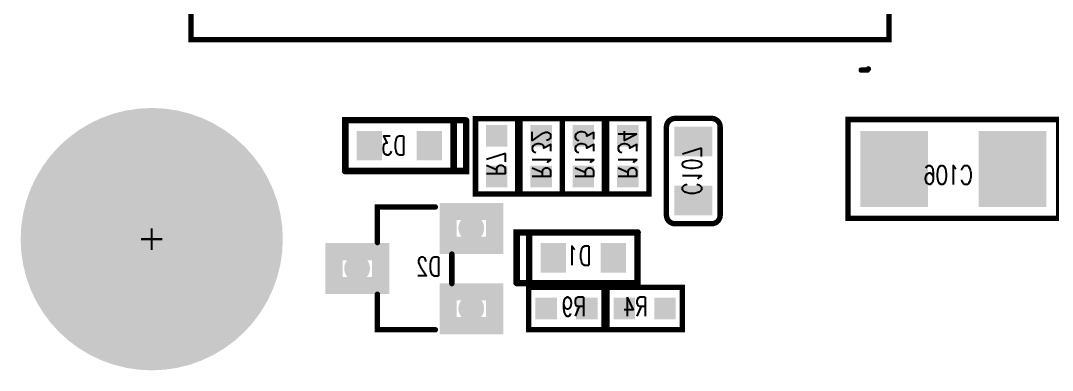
# Model space of a CAD drawing. Extents: x -2201 to 2204, y -2226 to 2180.
# Drawn here: x -1594 to -633, y 1005 to 1330 of the extents above; entities that cross this region are included whole.
import ezdxf

# ---------------------------------------------------------------- set-up
doc = ezdxf.new("R2010")
doc.units = 0
for name, pattern in [('TRMIDX_0', [2, 1, 1]), ('TRMIDX_1', [2, 1, 1]), ('TRMIDX_2', [2, 1, 1])]:
    doc.linetypes.add(name, pattern=pattern)
for name, color, linetype in [('DRIL_NPLTE_THRU_01', 3, 'CONTINUOUS'), ('DRIL_NPLTE_THRU_02', 4, 'CONTINUOUS'), ('DRIL_NPLTE_THRU_03', 6, 'CONTINUOUS'), ('DRIL_NPLTE_THRU_04', 1, 'CONTINUOUS'), ('DRIL_PLTE_THRU_01', 3, 'CONTINUOUS'), ('DRIL_PLTE_THRU_02', 4, 'CONTINUOUS'), ('DRIL_PLTE_THRU_03', 6, 'CONTINUOUS'), ('DRIL_PLTE_THRU_04', 1, 'CONTINUOUS'), ('DRIL_SYMBOL', 1, 'CONTINUOUS'), ('PADS_BOT', 16, 'CONTINUOUS'), ('PADS_INNER', 96, 'CONTINUOUS'), ('PADS_TOP', 96, 'CONTINUOUS'), ('PART_BOT_2DLINE_01', 96, 'CONTINUOUS'), ('PART_BOT_2DLINE_126', 255, 'CONTINUOUS'), ('PART_BOT_COPPER_01', 96, 'CONTINUOUS'), ('PART_NAME_04', 2, 'CONTINUOUS'), ('PART_NAME_126', 254, 'CONTINUOUS'), ('PART_TOP_2DLINE_126', 254, 'CONTINUOUS')]:
    doc.layers.add(name, color=color, linetype=linetype)
doc.styles.add('W3', font='simplex', dxfattribs={"width": 0.75})

# ---------------------------------------------------------------- blocks, each defined once
blk = doc.blocks.new('SMOOTH_5')
at = {"const_width": 2.5}
blk.add_lwpolyline([(-1.25, 0, 1), (1.25, 0, 1)], format="xyb", close=True, dxfattribs=at)
blk = doc.blocks.new('PART_BODY_BOT_28')
at = {"layer": 'PART_BOT_2DLINE_126', "const_width": 5}
for points in [[(-24, -46), (-98, -46), (-98, 46), (-24, 46)], [(-24.25, 46), (98, 46), (98, -46), (-26.14, -46)]]:
    blk.add_lwpolyline(points, dxfattribs=at)
at = {"layer": 'PART_BOT_2DLINE_126'}
for p in [(-98, 46), (-24.25, 46), (-24, 46), (98, 46), (-98, -46), (-26.14, -46), (-24, -46), (98, -46)]:
    blk.add_blockref('SMOOTH_5', p, dxfattribs=at)
blk = doc.blocks.new('DRIL_HOLE_0')
blk.add_lwpolyline([(0, 0, 1), (0, 0, 1)], format="xyb", close=True)
blk = doc.blocks.new('PAD_8')
blk.add_lwpolyline([(0, 0, 1), (0, 0, 1)], format="xyb", close=True)
blk = doc.blocks.new('PAD_13')
at = {"const_width": 62.99}
blk.add_lwpolyline([(-35.43, 0), (35.43, 0)], dxfattribs=at)
blk = doc.blocks.new('STK_BOT_14')
at = {"layer": 'DRIL_PLTE_THRU_01'}
blk.add_blockref('DRIL_HOLE_0', (0, 0), dxfattribs=at)
at = {"layer": 'DRIL_PLTE_THRU_02'}
blk.add_blockref('DRIL_HOLE_0', (0, 0), dxfattribs=at)
at = {"layer": 'DRIL_PLTE_THRU_03'}
blk.add_blockref('DRIL_HOLE_0', (0, 0), dxfattribs=at)
at = {"layer": 'DRIL_PLTE_THRU_04'}
blk.add_blockref('DRIL_HOLE_0', (0, 0), dxfattribs=at)
at = {"layer": 'PADS_BOT', "rotation": 90}
blk.add_blockref('PAD_13', (0, 0), dxfattribs=at)
at = {"layer": 'PADS_INNER'}
blk.add_blockref('PAD_8', (0, 0), dxfattribs=at)
at = {"layer": 'PADS_TOP'}
blk.add_blockref('PAD_8', (0, 0), dxfattribs=at)
blk = doc.blocks.new('SYM_BOT_12')
for name, p in [('STK_BOT_14', (-55.12, 0)), ('STK_BOT_14', (55.12, 0)), ('PART_BODY_BOT_28', (0, 0))]:
    blk.add_blockref(name, p)
blk = doc.blocks.new('PART_BOT_10')
blk.add_blockref('SYM_BOT_12', (0, 0))
at = {"layer": 'PART_NAME_04', "style": 'W3', "width": 0.75}
blk.add_text('C106', height=17.5, rotation=180, dxfattribs=at).set_placement((17.89, 14.43))
blk = doc.blocks.new('PART_BODY_BOT_27')
at = {"layer": 'PART_BOT_2DLINE_126', "const_width": 5}
for points in [[(25, -19.02), (25, 41.06, 0.414214), (17, 49.06), (-17, 49.06, 0.414214), (-25, 41.06), (-25, -17.91)], [(-25, -17.5), (-25, -40.93, 0.414214), (-17, -48.93), (17, -48.93, 0.414214), (25, -40.93), (25, -17.5)]]:
    blk.add_lwpolyline(points, format="xyb", dxfattribs=at)
at = {"layer": 'PART_BOT_2DLINE_126'}
for p in [(25, 41.06), (-25, -17.5), (25, -19.02), (-25, -40.93)]:
    blk.add_blockref('SMOOTH_5', p, dxfattribs=at)
blk = doc.blocks.new('PAD_12')
at = {"const_width": 27.56}
blk.add_lwpolyline([(-17.71, 0), (17.71, 0)], dxfattribs=at)
blk = doc.blocks.new('STK_BOT_13')
at = {"layer": 'DRIL_PLTE_THRU_01'}
blk.add_blockref('DRIL_HOLE_0', (0, 0), dxfattribs=at)
at = {"layer": 'DRIL_PLTE_THRU_02'}
blk.add_blockref('DRIL_HOLE_0', (0, 0), dxfattribs=at)
at = {"layer": 'DRIL_PLTE_THRU_03'}
blk.add_blockref('DRIL_HOLE_0', (0, 0), dxfattribs=at)
at = {"layer": 'DRIL_PLTE_THRU_04'}
blk.add_blockref('DRIL_HOLE_0', (0, 0), dxfattribs=at)
at = {"layer": 'PADS_BOT'}
blk.add_blockref('PAD_12', (0, 0), dxfattribs=at)
at = {"layer": 'PADS_INNER'}
blk.add_blockref('PAD_8', (0, 0), dxfattribs=at)
at = {"layer": 'PADS_TOP'}
blk.add_blockref('PAD_8', (0, 0), dxfattribs=at)
blk = doc.blocks.new('SYM_BOT_11')
for name, p in [('PART_BODY_BOT_27', (0, 0)), ('STK_BOT_13', (0, 27.56)), ('STK_BOT_13', (0, -27.56))]:
    blk.add_blockref(name, p)
blk = doc.blocks.new('PART_BOT_11')
blk.add_blockref('SYM_BOT_11', (0, 0))
at = {"layer": 'PART_NAME_04', "style": 'W3', "width": 0.75}
blk.add_text('C107', height=17.5, rotation=270, dxfattribs=at).set_placement((-10, 22.5))
blk = doc.blocks.new('SMOOTH_6')
at = {"const_width": 3}
blk.add_lwpolyline([(-1.5, 0, 1), (1.5, 0, 1)], format="xyb", close=True, dxfattribs=at)
blk = doc.blocks.new('PART_BODY_BOT_31')
at = {"layer": 'PART_BOT_2DLINE_126', "const_width": 6}
for points in [[(-62.13, 23.46), (-62.13, -23.62), (50.55, -23.62)], [(50.35, -23.54), (50.35, 23.62), (-61.54, 23.62)], [(-50.51, -23.54), (-50.51, 23.7)]]:
    blk.add_lwpolyline(points, dxfattribs=at)
at = {"layer": 'PART_BOT_2DLINE_126'}
for p in [(-62.13, 23.46), (-61.54, 23.62), (-50.51, 23.7), (50.35, 23.62), (-62.13, -23.62), (-50.51, -23.54), (50.35, -23.54), (50.55, -23.62)]:
    blk.add_blockref('SMOOTH_6', p, dxfattribs=at)
blk = doc.blocks.new('PAD_15')
at = {"const_width": 23.62}
blk.add_lwpolyline([(-13.78, 0), (13.78, 0)], dxfattribs=at)
blk = doc.blocks.new('STK_BOT_20')
at = {"layer": 'DRIL_PLTE_THRU_01'}
blk.add_blockref('DRIL_HOLE_0', (0, 0), dxfattribs=at)
at = {"layer": 'DRIL_PLTE_THRU_02'}
blk.add_blockref('DRIL_HOLE_0', (0, 0), dxfattribs=at)
at = {"layer": 'DRIL_PLTE_THRU_03'}
blk.add_blockref('DRIL_HOLE_0', (0, 0), dxfattribs=at)
at = {"layer": 'DRIL_PLTE_THRU_04'}
blk.add_blockref('DRIL_HOLE_0', (0, 0), dxfattribs=at)
at = {"layer": 'PADS_BOT', "rotation": 90}
blk.add_blockref('PAD_15', (0, 0), dxfattribs=at)
at = {"layer": 'PADS_INNER'}
blk.add_blockref('PAD_8', (0, 0), dxfattribs=at)
at = {"layer": 'PADS_TOP'}
blk.add_blockref('PAD_8', (0, 0), dxfattribs=at)
blk = doc.blocks.new('SYM_BOT_15')
for name, p in [('PART_BODY_BOT_31', (0, 0)), ('STK_BOT_20', (-27.95, 0)), ('STK_BOT_20', (27.95, 0))]:
    blk.add_blockref(name, p)
blk = doc.blocks.new('PART_BOT_128')
blk.add_blockref('SYM_BOT_15', (0, 0))
at = {"layer": 'PART_NAME_04', "style": 'W3', "width": 0.75}
blk.add_text('D1', height=17.5, rotation=180, dxfattribs=at).set_placement((7.38, 6.75))
blk = doc.blocks.new('SMOOTH_16')
at = {"const_width": 8}
blk.add_lwpolyline([(-4, 0, 1), (4, 0, 1)], format="xyb", close=True, dxfattribs=at)
blk = doc.blocks.new('PART_BODY_BOT_33')
at = {"layer": 'PART_BOT_2DLINE_01', "const_width": 5}
for points in [[(13.39, 87.4), (-19.69, 87.4), (-19.69, 33.46)], [(61.42, 87.4), (94.49, 87.4), (94.49, 33.46)], [(24.02, 18.11), (51.57, 18.11)]]:
    blk.add_lwpolyline(points, dxfattribs=at)
at = {"layer": 'PART_BOT_COPPER_01', "linetype": 'TRMIDX_2', "const_width": 16}
blk.add_lwpolyline([(21.85, 127.76), (53.35, 127.76), (53.35, 84.45), (21.85, 84.45)], close=True, dxfattribs=at)
at = {"layer": 'PART_BOT_COPPER_01', "linetype": 'TRMIDX_0', "const_width": 16}
blk.add_lwpolyline([(-15.55, 21.46), (15.94, 21.46), (15.94, -21.85), (-15.55, -21.85)], close=True, dxfattribs=at)
at = {"layer": 'PART_BOT_COPPER_01', "linetype": 'TRMIDX_1', "const_width": 16}
blk.add_lwpolyline([(59.25, 21.46), (90.75, 21.46), (90.75, -21.85), (59.25, -21.85)], close=True, dxfattribs=at)
at = {"layer": 'PART_BOT_2DLINE_01'}
for p in [(-19.69, 87.4), (13.39, 87.4), (61.42, 87.4), (94.49, 87.4), (-19.69, 33.46), (94.49, 33.46), (24.02, 18.11), (51.57, 18.11)]:
    blk.add_blockref('SMOOTH_5', p, dxfattribs=at)
at = {"layer": 'PART_BOT_COPPER_01'}
for p in [(21.85, 127.76), (53.35, 127.76), (21.85, 84.45), (53.35, 84.45), (-15.55, 21.46), (15.94, 21.46), (59.25, 21.46), (90.75, 21.46), (-15.55, -21.85), (15.94, -21.85), (59.25, -21.85), (90.75, -21.85)]:
    blk.add_blockref('SMOOTH_16', p, dxfattribs=at)
blk = doc.blocks.new('PAD_16')
at = {"const_width": 12}
blk.add_lwpolyline([(0, -6, 1), (0, 6, 1)], format="xyb", close=True, dxfattribs=at)
blk = doc.blocks.new('STK_BOT_21')
at = {"layer": 'DRIL_NPLTE_THRU_01'}
blk.add_blockref('DRIL_HOLE_0', (0, 0), dxfattribs=at)
at = {"layer": 'DRIL_NPLTE_THRU_02'}
blk.add_blockref('DRIL_HOLE_0', (0, 0), dxfattribs=at)
at = {"layer": 'DRIL_NPLTE_THRU_03'}
blk.add_blockref('DRIL_HOLE_0', (0, 0), dxfattribs=at)
at = {"layer": 'DRIL_NPLTE_THRU_04'}
blk.add_blockref('DRIL_HOLE_0', (0, 0), dxfattribs=at)
at = {"layer": 'PADS_BOT'}
blk.add_blockref('PAD_16', (0, 0), dxfattribs=at)
at = {"layer": 'PADS_INNER'}
blk.add_blockref('PAD_8', (0, 0), dxfattribs=at)
at = {"layer": 'PADS_TOP'}
blk.add_blockref('PAD_8', (0, 0), dxfattribs=at)
blk = doc.blocks.new('SYM_BOT_17')
for name, p in [('PART_BODY_BOT_33', (0, 0)), ('STK_BOT_21', (37.4, 106.3)), ('STK_BOT_21', (0, 0)), ('STK_BOT_21', (74.8, 0))]:
    blk.add_blockref(name, p)
blk = doc.blocks.new('PART_BOT_136')
blk.add_blockref('SYM_BOT_17', (0, 0))
at = {"layer": 'PART_NAME_04', "style": 'W3', "width": 0.75}
blk.add_text('D2', height=17.5, rotation=90, dxfattribs=at).set_placement((44.31, 28.29))
blk = doc.blocks.new('PART_BOT_137')
blk.add_blockref('SYM_BOT_15', (0, 0))
at = {"layer": 'PART_NAME_04', "style": 'W3', "width": 0.75}
blk.add_text('D3', height=17.5, dxfattribs=at).set_placement((-6.14, -8.58))
blk = doc.blocks.new('PART_BODY_BOT_57')
at = {"layer": 'PART_BOT_2DLINE_126', "const_width": 5}
for points in [[(-14.09, 19.69), (-35.04, 19.69), (-35.04, -19.69), (18.19, -19.69)], [(14.09, -19.69), (35.04, -19.69), (35.04, 19.69), (-17.44, 19.69)]]:
    blk.add_lwpolyline(points, dxfattribs=at)
at = {"layer": 'PART_BOT_2DLINE_126'}
for p in [(-35.04, 19.69), (-17.44, 19.69), (-14.09, 19.69), (35.04, 19.69), (-35.04, -19.69), (14.09, -19.69), (18.19, -19.69), (35.04, -19.69)]:
    blk.add_blockref('SMOOTH_5', p, dxfattribs=at)
blk = doc.blocks.new('PAD_11')
at = {"const_width": 20.08}
blk.add_lwpolyline([(-10.04, 0), (10.04, 0)], dxfattribs=at)
blk = doc.blocks.new('STK_BOT_6')
at = {"layer": 'DRIL_PLTE_THRU_01'}
blk.add_blockref('DRIL_HOLE_0', (0, 0), dxfattribs=at)
at = {"layer": 'DRIL_PLTE_THRU_02'}
blk.add_blockref('DRIL_HOLE_0', (0, 0), dxfattribs=at)
at = {"layer": 'DRIL_PLTE_THRU_03'}
blk.add_blockref('DRIL_HOLE_0', (0, 0), dxfattribs=at)
at = {"layer": 'DRIL_PLTE_THRU_04'}
blk.add_blockref('DRIL_HOLE_0', (0, 0), dxfattribs=at)
at = {"layer": 'PADS_BOT'}
blk.add_blockref('PAD_11', (0, 0), dxfattribs=at)
at = {"layer": 'PADS_INNER'}
blk.add_blockref('PAD_8', (0, 0), dxfattribs=at)
at = {"layer": 'PADS_TOP'}
blk.add_blockref('PAD_8', (0, 0), dxfattribs=at)
blk = doc.blocks.new('SYM_BOT_41')
for name, p in [('PART_BODY_BOT_57', (0, 0)), ('STK_BOT_6', (-18.9, 0)), ('STK_BOT_6', (18.9, 0))]:
    blk.add_blockref(name, p)
blk = doc.blocks.new('PART_BOT_271')
blk.add_blockref('SYM_BOT_41', (0, 0))
at = {"layer": 'PART_NAME_04', "style": 'W3', "width": 0.75}
blk.add_text('R132', height=17.5, dxfattribs=at).set_placement((-21.24, -8.25))
blk = doc.blocks.new('PART_BOT_272')
blk.add_blockref('SYM_BOT_41', (0, 0))
at = {"layer": 'PART_NAME_04', "style": 'W3', "width": 0.75}
blk.add_text('R133', height=17.5, dxfattribs=at).set_placement((-21.24, -7.62))
blk = doc.blocks.new('PART_BOT_273')
blk.add_blockref('SYM_BOT_41', (0, 0))
at = {"layer": 'PART_NAME_04', "style": 'W3', "width": 0.75}
blk.add_text('R134', height=17.5, rotation=180, dxfattribs=at).set_placement((21.24, 8.96))
blk = doc.blocks.new('PART_BOT_326')
blk.add_blockref('SYM_BOT_41', (0, 0))
at = {"layer": 'PART_NAME_04', "style": 'W3', "width": 0.75}
blk.add_text('R4', height=17.5, rotation=180, dxfattribs=at).set_placement((2.8, 7.01))
blk = doc.blocks.new('PART_BOT_359')
blk.add_blockref('SYM_BOT_41', (0, 0))
at = {"layer": 'PART_NAME_04', "style": 'W3', "width": 0.75}
blk.add_text('R7', height=17.5, dxfattribs=at).set_placement((-18.74, -9.41))
blk = doc.blocks.new('PART_BOT_381')
blk.add_blockref('SYM_BOT_41', (0, 0))
at = {"layer": 'PART_NAME_04', "style": 'W3', "width": 0.75}
blk.add_text('R9', height=17.5, rotation=180, dxfattribs=at).set_placement((18.13, 7.01))
blk = doc.blocks.new('DRIL_SYMBOL_166$1417322835')
at = {"layer": 'DRIL_SYMBOL', "const_width": 2}
for points in [[(0, -10), (0, 10)], [(-10, 0), (10, 0)]]:
    blk.add_lwpolyline(points, dxfattribs=at)
blk = doc.blocks.new('DRIL_HOLE_166$1417322835')
at = {"const_width": 83.07}
blk.add_lwpolyline([(-41.54, 0, 1), (41.54, 0, 1)], format="xyb", close=True, dxfattribs=at)
blk.add_blockref('DRIL_SYMBOL_166$1417322835', (0, 0))
blk = doc.blocks.new('PAD_76')
at = {"const_width": 122.05}
blk.add_lwpolyline([(0, -61.02, 1), (0, 61.02, 1)], format="xyb", close=True, dxfattribs=at)
blk = doc.blocks.new('STK_TOP_112')
at = {"layer": 'DRIL_PLTE_THRU_01'}
blk.add_blockref('DRIL_HOLE_166$1417322835', (0, 0), dxfattribs=at)
at = {"layer": 'DRIL_PLTE_THRU_02'}
blk.add_blockref('DRIL_HOLE_166$1417322835', (0, 0), dxfattribs=at)
at = {"layer": 'DRIL_PLTE_THRU_03'}
blk.add_blockref('DRIL_HOLE_166$1417322835', (0, 0), dxfattribs=at)
at = {"layer": 'DRIL_PLTE_THRU_04'}
blk.add_blockref('DRIL_HOLE_166$1417322835', (0, 0), dxfattribs=at)
at = {"layer": 'PADS_BOT'}
blk.add_blockref('PAD_76', (0, 0), dxfattribs=at)
at = {"layer": 'PADS_INNER'}
blk.add_blockref('PAD_76', (0, 0), dxfattribs=at)
at = {"layer": 'PADS_TOP'}
blk.add_blockref('PAD_76', (0, 0), dxfattribs=at)
blk = doc.blocks.new('SYM_TOP_61')
blk.add_blockref('STK_TOP_112', (0, 0))
blk = doc.blocks.new('PART_TOP_420')
blk.add_blockref('SYM_TOP_61', (0, 0))
blk = doc.blocks.new('PART_BODY_TOP_133')
at = {"layer": 'PART_TOP_2DLINE_126', "const_width": 5}
blk.add_lwpolyline([(-324.8, -424.8), (324.8, -424.8), (324.8, 425.2), (-324.8, 425.2)], close=True, dxfattribs=at)
blk.add_lwpolyline([(305.71, -451.97), (304.53, -453.15), (299.02, -453.15)], dxfattribs=at)
at = {"layer": 'PART_TOP_2DLINE_126'}
for p in [(-324.8, 425.2), (324.8, 425.2), (-324.8, -424.8), (324.8, -424.8), (299.02, -453.15), (304.53, -453.15), (305.71, -451.97)]:
    blk.add_blockref('SMOOTH_5', p, dxfattribs=at)
blk = doc.blocks.new('DRIL_SYMBOL_35')
at = {"layer": 'DRIL_SYMBOL', "const_width": 2}
for points in [[(0, -10), (0, 10)], [(-10, 0), (10, 0)]]:
    blk.add_lwpolyline(points, dxfattribs=at)
blk = doc.blocks.new('DRIL_HOLE_35')
at = {"const_width": 17.5}
blk.add_lwpolyline([(-8.75, 0, 1), (8.75, 0, 1)], format="xyb", close=True, dxfattribs=at)
blk.add_blockref('DRIL_SYMBOL_35', (0, 0))
blk = doc.blocks.new('PAD_91')
at = {"const_width": 30}
blk.add_lwpolyline([(0, -15, 1), (0, 15, 1)], format="xyb", close=True, dxfattribs=at)
blk = doc.blocks.new('PAD_92')
at = {"const_width": 60}
blk.add_lwpolyline([(-30, 0), (30, 0)], dxfattribs=at)
blk = doc.blocks.new('STK_TOP_89')
at = {"layer": 'DRIL_PLTE_THRU_01'}
blk.add_blockref('DRIL_HOLE_35', (0, 0), dxfattribs=at)
at = {"layer": 'DRIL_PLTE_THRU_02'}
blk.add_blockref('DRIL_HOLE_35', (0, 0), dxfattribs=at)
at = {"layer": 'DRIL_PLTE_THRU_03'}
blk.add_blockref('DRIL_HOLE_35', (0, 0), dxfattribs=at)
at = {"layer": 'DRIL_PLTE_THRU_04'}
blk.add_blockref('DRIL_HOLE_35', (0, 0), dxfattribs=at)
at = {"layer": 'PADS_BOT'}
blk.add_blockref('PAD_91', (0, 0), dxfattribs=at)
at = {"layer": 'PADS_INNER'}
blk.add_blockref('PAD_91', (0, 0), dxfattribs=at)
at = {"layer": 'PADS_TOP'}
blk.add_blockref('PAD_92', (0, 0), dxfattribs=at)
blk = doc.blocks.new('STK_TOP_88')
at = {"layer": 'DRIL_PLTE_THRU_01'}
blk.add_blockref('DRIL_HOLE_35', (0, 0), dxfattribs=at)
at = {"layer": 'DRIL_PLTE_THRU_02'}
blk.add_blockref('DRIL_HOLE_35', (0, 0), dxfattribs=at)
at = {"layer": 'DRIL_PLTE_THRU_03'}
blk.add_blockref('DRIL_HOLE_35', (0, 0), dxfattribs=at)
at = {"layer": 'DRIL_PLTE_THRU_04'}
blk.add_blockref('DRIL_HOLE_35', (0, 0), dxfattribs=at)
at = {"layer": 'PADS_BOT'}
blk.add_blockref('PAD_91', (0, 0), dxfattribs=at)
at = {"layer": 'PADS_INNER'}
blk.add_blockref('PAD_91', (0, 0), dxfattribs=at)
at = {"layer": 'PADS_TOP'}
blk.add_blockref('PAD_91', (0, 0), dxfattribs=at)
blk = doc.blocks.new('DRIL_SYMBOL_40$157480315')
at = {"layer": 'DRIL_SYMBOL', "const_width": 2}
for points in [[(0, -10), (0, 10)], [(-10, 0), (10, 0)]]:
    blk.add_lwpolyline(points, dxfattribs=at)
blk = doc.blocks.new('DRIL_HOLE_40$157480315')
at = {"const_width": 20.08}
blk.add_lwpolyline([(-10.04, 0, 1), (10.04, 0, 1)], format="xyb", close=True, dxfattribs=at)
blk.add_blockref('DRIL_SYMBOL_40$157480315', (0, 0))
blk = doc.blocks.new('STK_TOP_90')
at = {"layer": 'DRIL_PLTE_THRU_01'}
blk.add_blockref('DRIL_HOLE_40$157480315', (0, 0), dxfattribs=at)
at = {"layer": 'DRIL_PLTE_THRU_02'}
blk.add_blockref('DRIL_HOLE_40$157480315', (0, 0), dxfattribs=at)
at = {"layer": 'DRIL_PLTE_THRU_03'}
blk.add_blockref('DRIL_HOLE_40$157480315', (0, 0), dxfattribs=at)
at = {"layer": 'DRIL_PLTE_THRU_04'}
blk.add_blockref('DRIL_HOLE_40$157480315', (0, 0), dxfattribs=at)
at = {"layer": 'PADS_BOT'}
blk.add_blockref('PAD_91', (0, 0), dxfattribs=at)
at = {"layer": 'PADS_INNER'}
blk.add_blockref('PAD_91', (0, 0), dxfattribs=at)
at = {"layer": 'PADS_TOP'}
blk.add_blockref('PAD_91', (0, 0), dxfattribs=at)
blk = doc.blocks.new('DRIL_SYMBOL_130')
at = {"layer": 'DRIL_SYMBOL', "const_width": 2}
for points in [[(0, -10), (0, 10)], [(-10, 0), (10, 0)]]:
    blk.add_lwpolyline(points, dxfattribs=at)
blk = doc.blocks.new('DRIL_HOLE_130')
at = {"const_width": 65}
blk.add_lwpolyline([(-32.5, 0, 1), (32.5, 0, 1)], format="xyb", close=True, dxfattribs=at)
blk.add_blockref('DRIL_SYMBOL_130', (0, 0))
blk = doc.blocks.new('PAD_93')
at = {"const_width": 65}
blk.add_lwpolyline([(0, -32.5, 1), (0, 32.5, 1)], format="xyb", close=True, dxfattribs=at)
blk = doc.blocks.new('STK_TOP_91')
at = {"layer": 'DRIL_PLTE_THRU_01'}
blk.add_blockref('DRIL_HOLE_130', (0, 0), dxfattribs=at)
at = {"layer": 'DRIL_PLTE_THRU_02'}
blk.add_blockref('DRIL_HOLE_130', (0, 0), dxfattribs=at)
at = {"layer": 'DRIL_PLTE_THRU_03'}
blk.add_blockref('DRIL_HOLE_130', (0, 0), dxfattribs=at)
at = {"layer": 'DRIL_PLTE_THRU_04'}
blk.add_blockref('DRIL_HOLE_130', (0, 0), dxfattribs=at)
at = {"layer": 'PADS_BOT'}
blk.add_blockref('PAD_93', (0, 0), dxfattribs=at)
at = {"layer": 'PADS_INNER'}
blk.add_blockref('PAD_93', (0, 0), dxfattribs=at)
at = {"layer": 'PADS_TOP'}
blk.add_blockref('PAD_93', (0, 0), dxfattribs=at)
blk = doc.blocks.new('DRIL_SYMBOL_70')
at = {"layer": 'DRIL_SYMBOL', "const_width": 2}
for points in [[(0, -10), (0, 10)], [(-10, 0), (10, 0)]]:
    blk.add_lwpolyline(points, dxfattribs=at)
blk = doc.blocks.new('DRIL_HOLE_70')
at = {"const_width": 35}
blk.add_lwpolyline([(-17.5, 0, 1), (17.5, 0, 1)], format="xyb", close=True, dxfattribs=at)
blk.add_blockref('DRIL_SYMBOL_70', (0, 0))
blk = doc.blocks.new('PAD_84')
at = {"const_width": 50}
blk.add_lwpolyline([(0, -25, 1), (0, 25, 1)], format="xyb", close=True, dxfattribs=at)
blk = doc.blocks.new('STK_TOP_92')
at = {"layer": 'DRIL_PLTE_THRU_01'}
blk.add_blockref('DRIL_HOLE_70', (0, 0), dxfattribs=at)
at = {"layer": 'DRIL_PLTE_THRU_02'}
blk.add_blockref('DRIL_HOLE_70', (0, 0), dxfattribs=at)
at = {"layer": 'DRIL_PLTE_THRU_03'}
blk.add_blockref('DRIL_HOLE_70', (0, 0), dxfattribs=at)
at = {"layer": 'DRIL_PLTE_THRU_04'}
blk.add_blockref('DRIL_HOLE_70', (0, 0), dxfattribs=at)
at = {"layer": 'PADS_BOT'}
blk.add_blockref('PAD_84', (0, 0), dxfattribs=at)
at = {"layer": 'PADS_INNER'}
blk.add_blockref('PAD_84', (0, 0), dxfattribs=at)
at = {"layer": 'PADS_TOP'}
blk.add_blockref('PAD_84', (0, 0), dxfattribs=at)
blk = doc.blocks.new('SYM_TOP_65')
for name, p in [('PART_BODY_TOP_133', (0, 0)), ('STK_TOP_90', (-261.42, 192.91)), ('STK_TOP_90', (-161.42, 192.91)), ('STK_TOP_90', (161.42, 192.91)), ('STK_TOP_90', (261.42, 192.91)), ('STK_TOP_91', (-225, 0)), ('STK_TOP_91', (225, 0)), ('STK_TOP_92', (-305.12, -120.08)), ('STK_TOP_92', (305.12, -120.08)), ('STK_TOP_88', (-225, -250)), ('STK_TOP_88', (-125, -250)), ('STK_TOP_88', (-25, -250)), ('STK_TOP_88', (75, -250)), ('STK_TOP_88', (175, -250)), ('STK_TOP_88', (-175, -350)), ('STK_TOP_88', (-75, -350)), ('STK_TOP_88', (25, -350)), ('STK_TOP_88', (125, -350)), ('STK_TOP_89', (225, -350))]:
    blk.add_blockref(name, p)
blk = doc.blocks.new('PART_TOP_433')
blk.add_blockref('SYM_TOP_65', (0, 0))
at = {"layer": 'PART_NAME_126', "style": 'W3', "width": 0.75}
blk.add_text('U15', height=17.5, dxfattribs=at).set_placement((16.83, -184.59))

msp = doc.modelspace()

# ---------------------------------------------------------------- block references
msp.add_blockref('PART_TOP_433', (-1110.24, 1737.01))
at = {"xscale": -1}
for name, p, rotation in [('PART_BOT_10', (-725.39, 1191.93), -180), ('PART_BOT_359', (-1150.59, 1203.74), -90), ('PART_BOT_271', (-1109.25, 1203.74), -90), ('PART_BOT_272', (-1069.88, 1203.74), -90), ('PART_BOT_273', (-1028.54, 1203.74), -270), ('PART_BOT_11', (-967.5, 1190), -180), ('PART_BOT_136', (-1174.21, 1136.81), -270), ('PART_BOT_128', (-1069.88, 1109.25), -180), ('PART_BOT_381', (-1085.63, 1062.01), -180), ('PART_BOT_326', (-1012.8, 1062.01), -180)]:
    msp.add_blockref(name, p, dxfattribs=dict(at, rotation=rotation))
at = {"rotation": 180}
msp.add_blockref('PART_TOP_420', (-1471.71, 1126.6), dxfattribs=at)
at = {"xscale": -1}
msp.add_blockref('PART_BOT_137', (-1241.14, 1213.58), dxfattribs=at)

doc.saveas('drawing.dxf')
